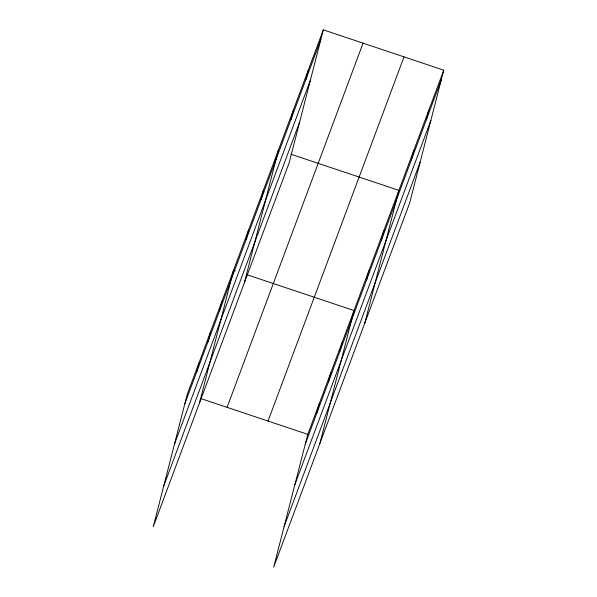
<?xml version="1.0" encoding="UTF-8"?>
<svg xmlns="http://www.w3.org/2000/svg" width="597" height="597" viewBox="0 0 597 597"><rect width="100%" height="100%" fill="white"/><g stroke="black" fill="none" stroke-linecap="round" stroke-linejoin="round"><path stroke-width="0.9" d="M196.428 372.677L198.891 363.08M207.987 341.723L210.45 332.126M219.539 310.768L222.009 301.172M199.473 402.99L233.561 270.217L235.33 270.807M246.061 239.748L248.524 230.151M261.016 199.689L263.478 190.092M244.345 282.806L278.441 150.034M290.933 119.564L293.396 109.975M305.888 79.505L308.35 69.909M323.313 29.85L289.217 162.63L153.242 526.815L187.331 394.042L323.313 29.85L443.758 70.185L409.669 202.958L273.687 567.15L307.783 434.37L443.758 70.185M316.873 413.012L319.335 403.415M328.432 382.058L330.895 372.461M339.992 351.103L342.454 341.506M319.925 443.325L354.014 310.552L246.815 274.65M366.506 280.083L368.968 270.486M381.468 240.024L383.931 230.427M364.797 323.141L398.886 190.368L290.806 154.175M411.378 159.899L413.84 150.31M426.34 119.84L428.803 110.244M184.869 403.632L320.85 39.447M174.428 444.287L310.41 80.095M163.675 486.167L299.657 121.975M227.084 407.348L363.058 43.163M268.031 421.064L404.012 56.872M305.313 443.967L441.295 79.782M294.881 484.622L430.855 120.43M284.127 526.502L420.101 162.309M200.585 398.475L307.783 434.37"/></g></svg>
